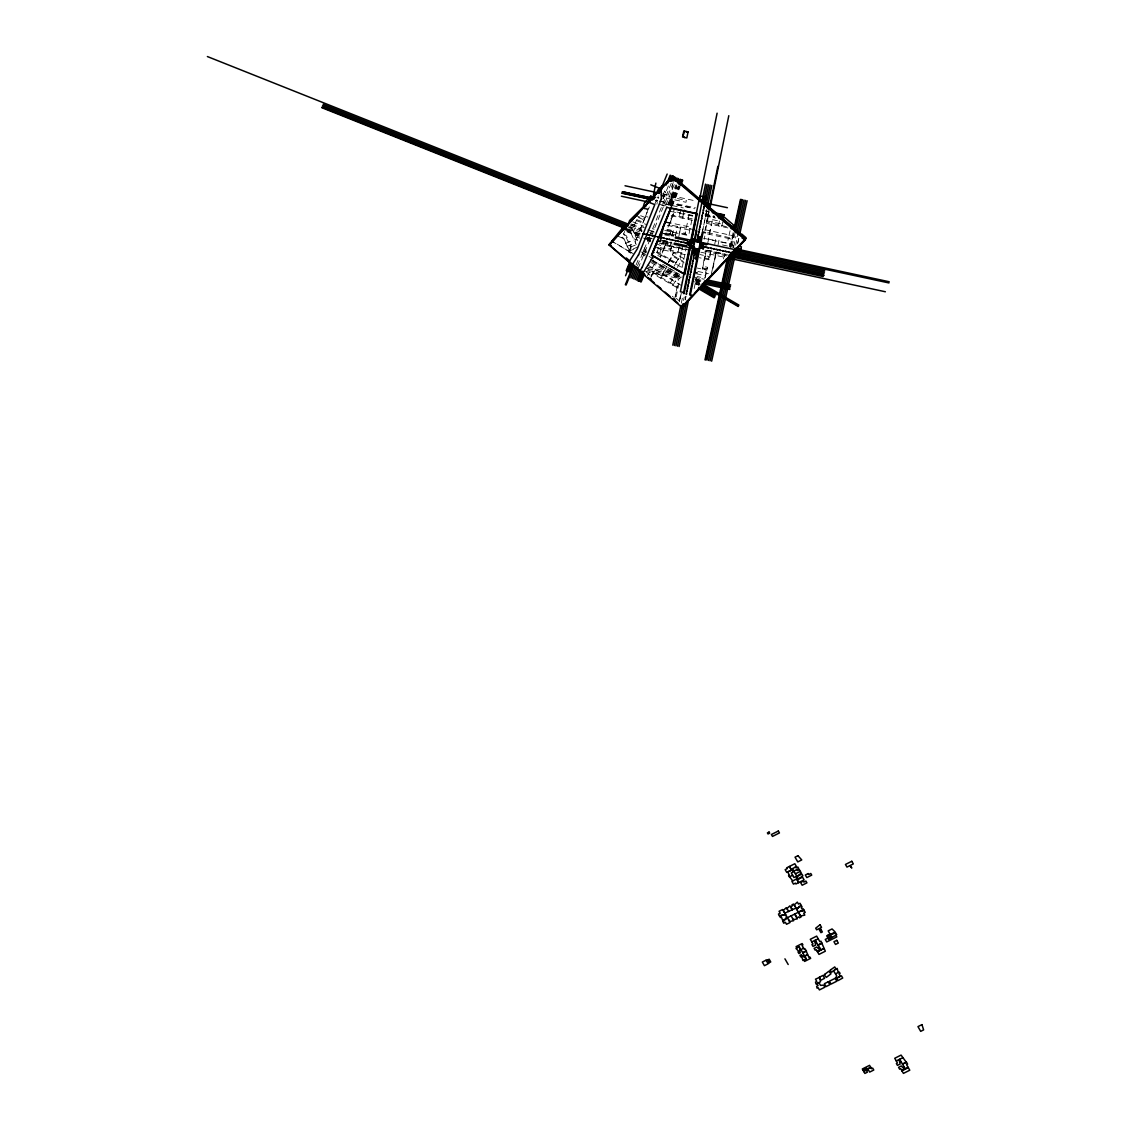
<?xml version="1.0" encoding="UTF-8"?>
<svg xmlns="http://www.w3.org/2000/svg" width="1131" height="1131" viewBox="0 0 1131 1131"><rect width="100%" height="100%" fill="white"/><g stroke="black" fill="none" stroke-linecap="round" stroke-linejoin="round"><path stroke-width="0.75" stroke-dasharray="5 3.75" d="M671.178 206.902L672.507 182.968M664.59 191.012L665.495 192.44L664.689 191.408M706.833 213.264L706.324 212.529L702.521 231.261M724.561 256.596L725.084 253.91M706.069 213.759L706.719 213.858M656.899 204.16L657.267 202.364M659.981 252.807L661.988 242.939M666.922 230.201L667.177 229.353L673.313 230.667L673.044 231.516L666.922 230.201L673.977 210.507L673.723 211.356M667.629 245.088L667.983 243.292M670.839 234.937L664.109 234.131M670.004 246.473L671.036 241.893L670.004 246.473L665.226 245.455L660.348 257.529M673.313 230.667L671.319 236.294L672.04 236.45L673.044 231.516M670.287 251.478L671.673 244.706M657.79 255.564L660.617 256.68L664.18 247.59L671.036 249.06L671.729 245.667M675.447 235.927L677.427 226.596L677.172 227.444M680.579 210.691L679.194 217.477L679.462 216.629M678.77 236.648L680.749 227.317L679.519 232.901L688.821 234.895L692.766 215.441L683.477 213.448M684.241 209.702L682.516 218.184L683.746 212.6M679.505 244.607L677.78 253.09L679.01 247.505L678.741 248.353L673.171 247.152L673.426 246.304M682.813 245.314L679.773 260.342L680.028 259.494M689.048 214.636L685.103 234.089L685.358 233.255L679.788 232.053M674.613 299.347L676.988 287.642M676.239 296.76L678.996 283.202L675.419 281.124M679.448 300.888L680.933 293.579M679.363 301.609L681.018 293.565M681.272 293.268L679.646 301.256L676.31 298.4M681.329 303.122L683.039 294.724M683.506 300.478L684.213 297.029M685.202 299.63L685.909 296.195M685.216 299.913L685.923 296.591M702.521 231.233L707.681 205.884M708.43 212.614L707.766 215.908L714.439 217.025M709.151 209.136L704.684 231.883L732.591 238.429L733.397 235.799L705.334 229.791M726.427 226.695L706.705 221.902L708.755 212.374L708.006 214.791M705.603 229.904L709.123 212.6M694.151 288.575L696.258 278.254M704.161 239.305L704.839 236.026M704.288 258.773L702.266 268.754L706.748 269.715M709.264 234.329L711.286 224.348M702.464 269.15L705.037 256.355L709.674 257.345L711.145 250.573M705.193 255.691L706.281 250.347M707.794 242.868L713.279 215.922M705.504 273.094L706.14 269.941L697.191 268.033M708.246 259.621L708.883 256.483L699.933 254.56M714.693 244.338L716.418 235.856M718.454 225.889L719.825 219.103M718.015 245.059L719.74 236.577M721.762 226.596L722.723 221.86M672.04 236.45L672.295 235.22M707.016 268.867L702.535 267.906L703.015 266.336L707.497 267.298L704.91 278.169L697.092 276.487M711.031 250.46L708.925 259.762L699.297 257.698M705.179 277.321L707.497 267.298M711.328 273.985L716.291 251.591L712.261 270.111M712.855 268.598L716.46 252.015M730.075 230.738L729.028 235.46L732.959 236.365M729.368 245.922L729.778 244.042L732.45 244.664M730.159 246.021L733.213 232.223M730.456 247.717L734.273 230.47M732.591 238.429L733.68 233.453M731.022 245.879L733.397 235.799M732.11 246.233L735.164 232.435M733.68 246.6L735.97 236.238M733.425 247.731L733.736 246.346M735.645 245.229L738.147 233.905M737.596 243.872L739.123 236.973M737.765 243.009L738.826 238.231M670.853 199.183L671.8 198.561M723.402 258.914L724.674 254.107M628.977 251.379L611.871 240.917M637.912 246.883L629.387 250.587L623.69 238.189L624.835 234.513L623.252 233.891M629.09 226.893L631.635 227.911L630.405 231.897L636.216 244.55M631.225 224.037L634.505 224.913M630.942 253.287L628.638 251.916L631.635 247.194L630.575 244.89M629.585 250.149L630.561 247.01L624.835 234.513M671.616 197.317L671.828 197.628M656.842 252.609L657.097 251.775L675.97 262.745L675.716 263.594L656.842 252.609L658.921 247.321L685.075 253.754M671.347 206.351L672.408 202.901L695.424 207.835M658.652 248.17L658.921 247.321M653.76 271.284L650.396 277.533L653.76 271.284L661.564 275.823L666.611 266.859L680.198 274.762M694.151 229.621L669.269 224.857L669.764 223.274L664.675 222.185M660.617 256.68L661.098 255.111L652.644 251.746M654.891 246.714L663.43 250.008L664.18 247.59M665.226 245.455L666.527 242.232M669.962 233.848L669.693 234.697L671.432 230.257L669.962 233.848L663.968 232.562M661.564 275.823L666.611 266.859M671.036 249.06L671.856 246.445L690.32 250.403M668.379 262.18L673.595 252.651L686.559 260.187M669.976 260.257L670.245 259.409M668.237 262.675L673.595 252.651M681.102 253.796L681.357 252.948M692.229 218.806L673.185 215.286L673.68 213.702L669.269 224.857M705.037 256.355L704.556 257.925L709.179 258.914L709.674 257.345M663.685 249.173L665.495 244.607M658.369 197.246L658.779 197.953L657.479 197.713L658.765 197.996M664.392 195.762L663.614 197.628M634.378 225.295L637.644 217.279M671.814 200.795L674.316 194.942M618.134 236.322L622.022 237.878L624.651 231.459M633.303 231.912L634.83 228.179L642.125 231.077M635.283 241.61L638.153 234.64L639.637 233.834M645.137 217.59L640.471 228.985L640.966 230.597M642.733 223.104L644.076 219.81M645.236 216.982L649.35 206.931M654.722 204.471L658.214 195.917M662.13 197.006L665.169 189.584M636.089 264.908L638.082 260.059M663.176 198.731L669.114 184.197M637.516 265.629L648.826 238.061M649.491 236.45L673.171 178.557M638.237 268.188L673.864 181.13M665.692 205.361L674.288 184.381M667.856 204.343L675.787 184.975M668.463 204.994L676.691 184.904M669.1 205.262L677.017 185.894M669.806 205.121L677.073 187.378M670.414 205.361L678.331 185.993M671.008 205.602L678.939 186.233M671.079 206.167L672.408 202.901M671.616 205.842L679.632 186.219M672.21 206.082L680.141 186.714M669.015 225.705L672.931 216.134M665.282 245.469L666.753 241.878M656.079 201.134L655.669 200.413L657.606 200.837L656.729 201.261M647.243 275.893L650.622 270.436M652.318 267.694L654.326 264.442M650.862 277.208L653.011 273.716L678.685 288.631M655.556 269.588L653.874 272.317L645.985 267.736M668.888 262.039L672.521 256.129L684.043 262.816M660.815 278.24L665.367 270.86M675.97 262.745L678.529 258.617L673.708 266.845M677.299 267.467L681.187 261.162M669.948 283.556L674.514 276.176M672.874 285.252L677.441 277.873M680.919 276.939L677.936 279.753L682.601 282.467M628.638 251.916L631.635 247.194M698.435 279.357L699.297 278.41M663.077 198.264L663.006 198.307A1.937 1.838 17.2 0 0 663.685 197.473L663.289 196.737M625.782 243.25L634.109 239.984M627.154 246.233L635.481 242.967M630.561 247.01L636.117 244.819M633.501 249.343L629.331 250.983L623.605 238.5L622.022 237.878M672.846 194.928L674.133 194.772M705.179 215.215L714.241 217.025M705.122 215.385L714.184 217.194M705.433 216.078L715.697 218.057M698.053 279.47L695.636 278.947L698.039 279.498M662.568 193.811L694.985 200.767M660.32 194.885L686.361 200.47L685.994 202.265L663.218 197.388M659.571 200.979L693.699 208.288M705.645 210.861L709.052 211.582M655.669 200.456L657.394 200.823M659.514 201.276L694.66 208.768M705.588 211.158L708.996 211.879M663.784 203.75L683.294 207.934M658.906 204.273L664.024 205.375M704.966 214.141L714.693 216.233M661.791 205.206L665.042 205.899M676.946 212.048L680.155 212.727M712.516 219.668L719.415 221.153M670.725 211.398L692.059 215.964M707.031 220.856L721.988 224.065M671.135 215.738L692.469 220.319M706.281 223.274L727.883 227.911M666.498 222.015L691.324 227.345M667.248 225.323L690.419 230.286M707.554 233.961L732.322 239.277L728.364 238.443L727.332 243.151L718.779 241.313M708.557 239.122L715.456 240.606M703.609 238.273L731.531 244.254M664.774 230.498L689.599 235.828M652.601 228.844L654.199 229.183M722.469 244.946L727.558 246.035M729.241 246.402L734.33 247.491M672.549 234.4L675.716 235.078M647.724 229.989L654.679 231.473M662.215 233.085L673.666 235.545M663.784 233.65L673.609 235.757M650.905 231.29L654.213 231.996M664.618 234.852L673.397 236.747M664.01 240.38L667.021 241.03M647.158 237.369L652.304 238.471M662.596 240.677L671.178 242.515M707.2 250.234L724.349 253.91M647.102 237.666L652.516 238.825L649.222 237.411M659.302 240.281L672.012 243.009M705.419 250.163L724.448 254.235M662.851 241.143L671.489 243.108M643.581 238.061L650.099 239.447M663.105 242.246L672.167 244.183M704.754 251.167L727.063 255.945M644.119 238.797L650.721 240.21M662.285 242.684L667.106 244.353L662.158 243.292M647.3 240.097L650.608 240.804M647.37 240.747L650.82 241.483M659.444 243.335L687.04 249.244M700.838 252.199L724.985 257.373M682.064 249.06L685.768 249.852L682.219 267.368L678.642 265.29M663.43 250.008L685.4 254.729M697.869 271.454L708.388 273.702M696.286 273.744L705.659 275.752M648.176 267.255L677.412 273.518M693.246 276.911L704.118 279.216M647.865 268.754L682.276 276.12M696.032 279.074L702.917 280.559M695.254 279.654L703.143 281.336M647.568 270.252L681.965 277.618M695.735 280.573L701.927 281.902M645.532 271.369L679.943 278.749M694.392 281.845L700.598 283.174M696.102 283.471L699.524 284.206M695.339 283.923L698.76 284.659M716.036 252.425L728.802 255.182M641.758 231.063L641.744 231.106A48.492 45.791 17.2 0 1 639.736 230.356M641.037 230.766L641.744 231.106M641.602 231.049L629.995 226.469M656.065 243.731L664.604 247.025M622.121 237.567L623.69 238.189M643.171 207.058L648.36 209.122L648.855 207.524L645.504 216.12L648.006 217.11M642.903 207.906L650.367 210.875M640.641 215.696L645.405 217.59M635.382 215.385L644.345 218.947M638.294 217.505L646.239 220.672M636.696 219.612L644.43 222.694M636.315 220.545L646.48 224.602M632.696 221.832L643.737 226.228M641.447 226.596L644.345 227.741M631.932 224.277L641.645 228.151M631.041 225.196L640.669 229.141M630.094 224.871L641.701 229.48M649.76 232.689L653.039 234.004M628.384 227.472L639.821 232.025M627.606 228.801L642.351 234.683M626.15 228.886L641.15 234.852M647.695 237.468L651.131 238.825M626.517 229.692L640.754 235.361M647.088 237.878L650.254 239.136M626.065 230.173L640.528 235.927M646.861 238.443L650.028 239.701M627.012 231.205L639.51 236.167M647.314 239.277L650.438 240.521M626.899 231.813L638.294 236.351M637.163 237.043L640.061 238.203M623.619 234.668L626.404 235.771L629.218 241.907M634.321 238.867L637.389 240.083M657.238 248L665.028 251.096M672.789 255.281L683.492 261.501M669.043 260.045L683.435 268.415M643.68 249.725L646.706 251.478M695.07 279.597L701.121 283.118M643.313 250.601L646.338 252.354M696.229 281.35L699.255 283.118M642.988 251.124L646.013 252.877M695.904 281.873L700.442 284.517M641.433 251.987L647.498 255.507M649.024 256.398L653.577 259.041M662.681 264.329L676.366 272.288M696.06 283.74L699.085 285.507M642.139 254.164L645.179 255.931M652.771 260.342L681.597 277.095M650.424 259.31L666.117 268.443M652.446 260.865L681.272 277.618M651.767 261.544L681.329 278.721M651.103 262.562L680.551 279.682M647.667 264.993L672.493 279.428M662.045 274.253L682.898 286.369M653.28 272.868L677.257 286.807L677.582 285.747L674.882 298.499L672.309 296.294M611.772 241.228L632.116 253.231M628.907 251.082L633.516 253.839M646.211 271.949L650.89 275.95M732.619 245.074L733.581 245.964M644.246 247.83L646.07 250.488M642.479 252.142L644.302 254.8M631.635 227.911L638.888 243.731M641.857 230.484A47.841 45.183 17.2 0 1 639.976 229.791M670.782 199.508L671.743 200.767L670.796 199.438"/><path stroke-width="1.5" d="M671.164 179.772C667.573 179.179 669.114 182.444 672.337 180.918L672.888 176.125L672.691 179.758M696.413 254.376L697.516 255.281M691.847 245.78L691.394 248L692.342 248.198M655.867 183.123L653.393 195.281L654.185 196.78M683.011 136.088L684.17 132.355C683.308 131.055 686.036 131.026 683.803 131.691M688.058 131.931L683.788 131.012L682.573 137.035L686.828 137.94L688.058 131.931L686.786 131.663M689.373 245.045L691.055 245.413M689.853 242.67C694.222 243.207 686.644 242.953 687.337 240.634L675.377 238.061L675.603 236.93L690.871 240.196L699.863 195.988L703.086 196.681L683.421 293.48L684.142 293.636L696.88 230.908L696.159 230.752M699.184 201.445L717.111 113.185M692.426 242.925L693.176 239.263L694.18 239.475M693.487 239.305L693.487 240.96L693.812 239.362M672.789 345.167L680.876 305.342M701.63 203.17L705.504 184.127M674.359 345.506L682.813 303.942M703.213 203.509L707.087 184.466M693.925 252.496L694.491 248.325L694.476 249.979M684.382 303.659L684.128 304.861L684.368 304.112M704.825 202.675L705.263 201.346M675.942 345.846L684.495 303.504M708.656 184.805L704.443 205.588L704.698 204.089M677.526 346.185L686.673 301.157M706.013 205.913L710.24 185.145M697.191 250.573L695.494 258.872L696.597 259.847M699.227 240.535L699.948 236.973M679.109 346.524L688.595 299.772M707.243 207.991L711.823 185.484M690.348 294.965L703.086 232.237M702.238 242.614L702.026 243.674M709.066 209.574L717.86 166.314M709.816 209.136L728.802 115.687M703.44 242.868L703.228 243.928M698.195 290.116L698.746 287.444M761.262 260.879L762.294 255.79M731.022 258.702L731.729 255.465A1.612 1.527 17.2 0 0 731.022 253.91M704.981 359.884L727.502 258.094M733.595 230.498L740.466 199.452M705.673 359.799L728.18 258.024M734.288 230.413L741.144 199.367M715.442 213.816L722.129 215.243L735.348 226.568L731.955 226.2M706.932 360.082L730.584 253.132M735.164 232.435L742.403 199.65M708.501 360.45L732.535 251.775M736.733 232.788L743.986 200.017M710.084 360.817L734.881 248.679M737.921 234.88L745.555 200.385M711.653 361.171L736.451 249.046M739.504 235.248L747.124 200.738M745.032 237.92L744.82 238.895L742.19 238.288M736.832 248.919L736.111 250.234A1.612 1.527 17.2 0 0 737.256 252.086L739.985 252.764L741.413 246.798L738.741 246.134M693.869 252.708L692.497 253.118M699.99 236.789L701.361 236.351M729.156 259.678L726.484 259.07M741.554 234.951L741.809 234.103L745.951 237.637L745.272 239.857L682.078 307.476L609.114 244.975L672.733 175.998L745.697 238.485M611.772 241.228L624.086 226.087L626.206 226.935L626.532 225.889M624.086 226.087L623.181 229.013L625.302 229.862M628.779 223.033L629.543 220.573L643.171 207.058L644.458 202.901L650.806 196.115L653.746 197.289M661.578 189.216L661.55 187.958L609.185 244.763L629.09 261.812L629.458 260.653M649.251 201.12L650.806 196.115M649.095 202.35L649.675 200.668L649.095 202.35L654.778 204.612L637.304 248.862L629.09 261.812M653.28 196.822L655.655 197.289M661.409 188.114L662.172 185.668L657.677 190.46L656.927 192.92L659.246 193.415L667.163 174.047M629.345 262.024L632.342 264.583L638.563 254.786M638.464 255.097L661.437 198.915M670.853 207.948L651.569 255.224L684.778 274.522L697.148 213.589L670.853 207.948L663.572 225.762L660.334 241.723L657.309 241.073L651.484 255.295L653.35 256.369L642.761 273.518L639.877 271.044L642.252 267.128M609.114 244.975L672.733 175.998L670.527 178.359M642.761 273.518L642.705 272.006M642.154 267.425L666.823 207.1M707.667 205.913L735.73 229.904M682.078 307.476L691.394 296.591M721.38 217.661L722.129 215.243M740.409 244.649L745.456 239.249L722.356 219.471L722.596 218.707L719.245 218.029M734.599 228.985L735.348 226.568M739.886 233.509L745.711 238.457L728.406 256.991M633.841 217.619L632.512 219.032M645.914 206.139L646.96 203.58M622.022 229.862L623.167 227.034M629.529 262.59L626.249 270.634L629.246 271.836L632.54 263.792M630.391 262.208L627.069 270.309L628.878 271.03L631.522 264.541M662.172 185.668L659.995 190.969L657.677 190.46M625.556 275.724L630.844 262.816M631.183 263.693L627.903 269.984M633.388 265.121L625.358 284.729L626.107 285.026L634.138 265.417M666.159 185.046L670.174 175.234L670.923 175.531L667.841 183.066M630.815 277.816L635.438 266.52M670.443 180.974L672.422 176.139M632.314 278.41L636.937 267.114M672.606 179.956L673.92 176.733M633.812 279.004L637.771 269.319M673.864 181.13L675.419 177.327M635.311 279.611L639.284 269.927M675.603 181.158L676.932 177.92M636.81 280.205L640.782 270.521M677.101 181.752L678.43 178.528M677.511 182.883L678.374 180.776L680.961 182.996M638.054 281.124L642.012 271.44M678.346 182.671L679.66 179.447M638.761 280.983L642.733 271.299M679.052 182.529L680.381 179.306M639.368 281.223L642.677 273.151M678.996 184.381L680.975 179.546M639.962 281.463L643.27 273.391M679.604 184.622L681.583 179.787M640.57 281.704L643.864 273.631M680.198 184.862L682.177 180.013M641.164 281.944L644.472 273.872M680.805 185.102L682.785 180.253M623.732 228.603L616.324 236.591M627.253 224.8L624.595 227.656A13.826 1.894 -49.4 0 0 624.27 228.024M627.323 224.716L649.788 200.54M614.981 238.033L609.425 243.971L611.291 245.526M661.338 188.651L668.986 180.465M668.845 180.932L672.38 177.143M694.434 293.339L726.569 258.957M682.445 306.275L684.312 304.267M682.29 306.784L691.508 296.972M691.691 296.789L694.462 293.806M696.894 291.218L711.427 275.653M713.845 273.066L728.392 257.515M729.594 256.214L740.027 245.059M785.508 914.399L779.457 915.827M786.625 918.075L801.61 910.639M819.268 977.495L815.479 979.177L816.794 981.454L815.508 982.104L816.017 983.998L820.47 981.779L820.074 978.979M791.912 869.796L786.738 872.383L785.168 869.654L787.134 868.679L786.653 867.83L794.824 863.731L796.323 866.346L791.191 869.626L789.367 866.459L791.248 869.456M791.969 869.909L787.671 872.058L789.41 875.097L788.547 875.535L792.718 880.837M793.835 871.082L798.755 868.622L797.807 866.982L796.04 867.873L795.489 866.912M789.282 876.836L792.633 875.295M795.39 873.782L800.366 871.421M786.922 908.928L786.215 907.712L783.316 910.384L786.823 916.732L785.974 917.156L786.78 918.344L783.995 919.729M795.164 906.638L793.524 904.051L791.954 904.828L792.506 905.775L790.626 906.723L792.364 909.734M784.25 912.364L782.567 909.536L779.061 911.289L780.178 913.212L778.453 914.074L780.447 917.552L781.422 917.057L783.698 923.207L785.423 922.345L786.526 924.281L790.032 922.528L788.505 919.616M784.773 913.127L796.083 908.023L794.273 904.885L797.341 902.128L798.458 904.079L799.999 903.301L802.119 906.991L801.144 907.472L802.148 909.211L803.109 908.73L805.23 912.406L803.689 913.184L804.805 915.12L800.649 915.983L798.359 912.194M779.513 915.926L785.536 914.512M801.257 905.493L799.179 906.412L796.761 909.564M799.447 906.892L798.429 907.698M797.115 908.462L798.458 907.529M783.854 919.588L784.476 920.577L782.694 921.454L786.625 918.287M802.049 911.176L803.971 910.215M804.028 910.314L799.08 911.713L797.737 911.261L795.913 908.108M799.108 913.509L800.988 917.043L799.419 917.821L798.882 916.873L797.002 917.821L794.796 913.975M792.52 918.669L793.679 920.705L789.692 921.468L787.402 917.693M766.38 960.629L769.179 959.215L770.748 961.944L767.935 963.358M811.818 941.939L814.645 940.525L816.144 943.141L815.14 940.271L818.236 938.871M803.547 948.047L800.352 950.097L799.249 946.689L795.984 948.471L798.938 951.539L798.019 952.005L798.896 953.546L800.366 952.797L799.461 951.213L800.536 950.676L799.207 946.859M827.991 938.066L825.262 939.437L826.704 941.939L836.799 936.892L835.851 935.252M828.26 938.546L831.073 937.147L829.504 934.418L826.704 935.818L828.769 939.437L836.714 934.687L835.781 933.047L830.31 934.559L835.159 931.986L832.048 928.947L828.189 930.87L831.794 937.147M802.727 952.74L806.389 950.917M818.038 945.078L822.039 943.07L818.109 945.177M802.798 952.853L806.445 951.015M807.435 954.818L804.707 956.176L800.819 949.418M807.492 954.917L803.83 956.162L804.325 957.038M817.402 951.652L820.102 950.294L816.836 947.015L814.136 948.358L815.211 950.224L816.271 949.687L818.985 954.394L825.333 951.213L820.936 941.162L819.862 941.699L816.653 936.115L810.305 939.296L813.019 944.003L811.945 944.541L813.019 946.393L815.705 945.049L814.589 940.695M823.75 948.471L820.837 949.927L815.31 940.328M817.473 951.751L820.286 950.351L819.282 947.481L820.781 950.097L823.82 948.57M835.682 973.706L839.301 972.095L840.079 973.423L839.075 973.932L840.347 976.166L836.587 978.202M836.714 978.273L841.45 975.813L842.722 978.032L838.043 980.591L836.049 977.269L836.742 975.869L833.519 970.893M862.953 1070.096L866.671 1068.244L867.774 1070.152L866.586 1070.746L867.406 1072.174L864.876 1073.432L862.317 1068.979L869.555 1065.345L871.492 1068.71L872.68 1068.116L873.768 1070.025L869.668 1072.089L867.802 1068.823L870.714 1067.367M870.658 1067.254L863.83 1071.622M896.261 1060.92L899.074 1059.521L900.573 1062.136L899.569 1059.266L902.665 1057.853M902.481 1064.059L906.468 1062.066M902.538 1064.172L906.525 1062.179M901.831 1070.633L904.546 1069.276L901.28 1065.996L898.58 1067.353L899.64 1069.205L900.714 1068.668L903.415 1073.39L909.776 1070.209L906.553 1064.61L907.628 1064.087L901.082 1055.096L894.734 1058.277L897.448 1062.999L896.388 1063.536L897.448 1065.388L900.149 1064.031L899.018 1059.676M908.193 1067.452L905.267 1068.922L899.753 1059.323M901.902 1070.746L904.715 1069.332L903.711 1066.462L905.21 1069.078L908.25 1067.565M729.481 259.338L730.711 258.985M707.624 243.759L706.38 244.89L701.729 243.928M673.51 179.758L677.101 179.744L676.875 180.493L722.384 219.386M673.892 179.928L677.059 179.914M675.773 180.508L676.875 180.493L672.662 176.888M719.259 217.986L722.483 218.608M719.203 218.198L722.539 218.877M720.334 219.061L722.356 219.471M706.366 195.875L706.097 197.246M705.815 198.604L705.532 199.975M625.033 185.767L659.161 193.076M701.814 202.223L727.403 207.708M653.916 192.737L656.97 193.387M623.054 191.874L622.29 191.704L654.651 198.674L653.068 198.307M624.637 192.213L626.221 192.553M627.79 192.892L629.373 193.231M630.957 193.571L632.54 193.91M634.109 194.249L635.693 194.574M637.276 194.928L638.859 195.253M640.429 195.606L642.012 195.932M643.596 196.271L645.179 196.61M646.748 196.95L648.332 197.289M649.915 197.628L651.498 197.967M622.036 192.934L652.757 199.523M712.473 212.317L724.405 214.876M621.979 193.231L652.686 199.819M712.403 212.614L724.349 215.173M621.371 196.229L650.382 202.449M718.029 216.94L723.741 218.17M666.725 207.397L670.74 208.26M724.307 222.199L727.459 222.878M730.838 227.642L734.782 228.49M731.206 228.618L734.528 229.324M705.49 232.76L702.365 232.081L689.627 294.809L692.752 295.488M736.027 247.859L741.102 248.947L740.72 250.856L701.036 242.345M699.41 240.818L700.457 241.03M737.016 249.131L889.22 281.76M691.734 240.14L693.883 240.606M734.514 249.499L740.72 250.828M692.893 240.634L693.897 240.846M700.216 242.175L699.509 242.02A2.955 2.799 17.2 0 0 699.99 243.024M733.765 249.682L888.98 282.948M691.225 241.469L693.671 241.992M733.256 251.139L824.739 270.747M731.955 252.411L824.442 272.246M731.517 253.881L824.131 273.744M692.144 245.54L687.492 244.579L686.277 245.71L674.345 243.151L674.104 244.296L689.373 247.562L680.395 291.741L683.633 292.434M690.433 246.6L692.639 247.067M693.642 247.293L694.363 247.449M729.495 255.012L823.835 275.229M729.438 255.309L823.778 275.54M698.025 249.315L698.732 249.47M693.416 248.438L694.448 248.65M728.774 256.313L823.114 276.544M697.474 250.389L698.506 250.615M728.435 258.122L885.375 291.756M695.155 272.458L697.332 272.924M706.663 279.795L730.753 284.955M704.641 280.926L730.442 286.454M703.595 282.255L730.145 287.953M702.309 283.542L729.834 289.451M642.917 207.906L644.882 208.684M650.82 184.82L661.72 189.174M207.383 56.55L628.454 224.207M323.141 104.292L628.355 225.818M322.561 105.706L626.744 226.822M321.982 107.106L626.645 228.42M321.755 107.671L626.404 228.985M702.634 283.994L738.911 305.087M702.266 284.871L738.557 305.964M701.955 285.394L738.232 306.487M700.612 286.383L715.782 295.205M699.806 287.684L714.976 296.506M699.481 288.207L714.651 297.029M699 288.985L714.17 297.806M682.799 135.904L684.722 137.558M672.309 177.369L745.272 239.857M626.334 257.981L628.921 260.201M650.339 278.537L651.357 279.428M674.147 298.937L675.122 299.786M633.742 265.191L640.019 270.578M642.889 273.122L644.953 274.89M648.035 277.533L654.227 282.835M657.309 285.479L659.84 287.642M660.066 287.839L660.985 288.631M665.042 292.095L669.962 296.322M672.917 298.853L677.851 303.066M686.164 131.521L686.673 132.256M797.044 869.612L797.595 870.559L799.363 869.682L801.313 873.061L796.945 876.483L801.921 874.122L802.854 875.762L798.486 879.183L792.35 868.495M791.672 869.386L793.17 872.001L791.29 872.948L793.92 877.529L795.814 876.582L797.016 878.688L791.912 881.388L793.467 884.117L795.446 883.127L795.927 883.975L804.099 879.876L802.6 877.26L797.016 879.494L798.769 882.548M796.606 879.041L798.656 882.604M828.104 935.125L829.673 937.839M838.212 972.434L837.18 968.39L835.017 969.734M792.265 909.791L789.876 905.874L786.978 908.546L788.703 911.572M794.697 914.032L797.341 918.867L793.354 919.644L791.05 915.856M804.961 956.868L806.106 958.848L802.883 960.473L801.766 956.458L800.847 956.925L799.956 955.398L801.441 954.663L802.346 956.246L803.42 955.709L804.282 957.194L805.003 956.699L806.276 958.904L803.872 960.106L804.608 961.407L810.673 958.367L809.923 957.08L809.004 957.547L805.286 949.008L804.367 949.475L801.978 945.318L802.911 944.866L802.162 943.565L796.097 946.605L796.846 947.891M784.928 958.819L788.194 964.503M767.779 959.922L769.349 962.651M661.197 189.103L661.352 199.212M693.416 243.292A2.955 2.799 17.2 0 1 692.808 243.236M692.328 245.583A2.955 2.799 17.2 0 1 692.907 245.766M693.883 246.445A2.955 2.799 17.2 0 1 694.476 247.321M697.968 249.159A2.955 2.785 17.2 0 1 698.845 248.594M701.545 243.886A2.955 2.799 17.2 0 1 700.951 243.702M642.945 233.622L644.359 234.089L642.945 233.622M645.829 234.244L647.243 234.697L645.829 234.244M648.727 234.866L650.141 235.319L648.727 234.866M651.612 235.474L653.025 235.941L651.612 235.474M654.496 236.096L655.909 236.563L654.496 236.096M657.394 236.718L658.808 237.185L657.394 236.718M660.278 237.34L661.692 237.793L660.278 237.34M663.162 237.962L664.576 238.415L663.162 237.962M666.06 238.57L667.474 239.037L666.06 238.57M668.944 239.192L670.358 239.659L668.944 239.192M671.828 239.814L673.242 240.281L671.828 239.814M674.726 240.436L676.14 240.889L674.726 240.436M677.61 241.059L679.024 241.511L677.61 241.059M680.494 241.666L681.908 242.133L680.494 241.666M683.393 242.288L688.892 243.632L689.415 241.129L688.694 243.434L683.393 242.288M689.316 245.342L690.942 246.007L689.316 245.342M689.557 244.155L691.182 244.819L689.557 244.155M689.67 243.561L691.295 244.225L689.67 243.561M689.797 242.967L691.423 243.632L689.797 242.967M690.037 241.78L691.663 242.444L690.037 241.78M696.781 213.816L684.538 274.027L651.965 255.097L671.051 208.302L696.781 213.816M692.554 250.29L695 251.04C690.716 263.82 699.396 248.537 692.554 250.29M692.865 247.972L692.865 249.64L692.865 247.972M693.854 248.184L693.854 249.852L693.854 248.184M695.579 239.744L695.565 241.412L695.579 239.744M696.201 239.885L696.201 241.539L696.201 239.885M695.113 248.452L695.113 250.121L695.113 248.452M696.823 240.012L696.823 241.681L696.823 240.012M686.46 293.028L686.347 294.428L686.63 293.056M687.026 290.285L686.899 291.685L687.026 290.285M687.577 287.557L687.464 288.956L687.577 287.557M688.129 284.814L688.016 286.214L688.129 284.814M688.694 282.071L688.567 283.485L688.694 282.071M689.246 279.343L689.132 280.742L689.246 279.343M689.797 276.6L689.684 278L689.797 276.6M690.362 273.872L690.235 275.271L690.518 273.9M690.914 271.129L690.801 272.529L690.914 271.129M691.465 268.386L691.352 269.8L691.465 268.386M692.031 265.658L691.903 267.057L692.031 265.658M692.582 262.915L692.469 264.315L692.582 262.915M693.133 260.187L693.02 261.586L693.133 260.187M693.699 257.444L693.572 258.843L693.699 257.444M698.421 234.159L697.36 239.404L700.004 239.984L697.573 239.221L698.421 234.159M698.986 231.417L698.859 232.816L698.986 231.417M699.538 228.688L699.425 230.088L699.538 228.688M700.089 225.946L699.976 227.345L700.089 225.946M700.655 223.203L700.527 224.617L700.655 223.203M701.206 220.474L701.093 221.874L701.206 220.474M701.757 217.732L701.644 219.131L701.757 217.732M702.323 215.003L702.195 216.403L702.323 215.003M702.874 212.26L702.761 213.66L702.874 212.26M703.425 209.518L703.312 210.931L703.595 209.56M703.991 206.789L703.864 208.189L703.991 206.789M695.735 248.594L695.735 250.248L695.735 248.594M697.459 240.154L697.445 241.808L697.459 240.154M696.371 248.721L696.357 250.389L696.371 248.721M698.081 240.281L698.081 241.949L698.081 240.281M696.993 248.862L696.993 250.517L696.993 248.862M698.704 240.422L698.704 242.076L698.704 240.422M699.071 249.301L699.071 250.969L699.071 249.301M700.796 240.861L700.782 242.529L700.796 240.861M700.909 247.816L702.521 248.481L700.909 247.816M701.022 247.222L702.648 247.901L701.022 247.222M701.149 246.643L702.761 247.307L701.149 246.643M701.262 246.049L702.888 246.714L701.262 246.049M701.39 245.455L703.001 246.12L701.39 245.455M701.503 244.862L703.129 245.526L701.503 244.862M701.63 244.268L703.256 244.932L701.63 244.268M703.666 246.643L703.143 249.145L703.864 246.841L709.179 247.972L703.666 246.643M710.65 248.127L712.063 248.594L710.65 248.127M713.534 248.749L714.948 249.216L713.534 248.749M716.432 249.371L717.846 249.838L716.432 249.371M719.316 249.993L720.73 250.46L719.316 249.993M722.2 250.615L723.614 251.068L722.2 250.615M725.098 251.223L726.512 251.69L725.098 251.223M727.982 251.845L729.396 252.312L727.982 251.845M730.866 252.467L732.28 252.934L730.866 252.467M733.765 253.09L735.178 253.556L733.765 253.09M736.649 253.712L738.062 254.164L736.649 253.712M739.533 254.334L740.946 254.786L739.533 254.334M742.431 254.942L743.845 255.408L742.431 254.942M745.315 255.564L746.729 256.03L745.315 255.564M748.199 256.186L749.613 256.652L748.199 256.186M825.135 974.088L824.202 974.809L826.365 977.382L830.988 973.819L828.811 971.26L825.135 974.088M830.861 969.677L829.914 970.412L831.61 972.236L835.894 968.942L834.749 966.934L830.861 969.677M820.286 976.774L819.183 977.325L820.795 980.238L824.584 978.329L822.93 975.445L820.286 976.774M769.066 832.063L767.398 832.897L768.034 833.985L769.688 833.151L769.066 832.063M778.34 831.031L771.384 834.508L772.487 836.417L779.443 832.939L778.34 831.031M797.949 855.715L795.036 857.171L797.765 861.921L801.752 859.913L797.949 855.715M808.184 873.57L805.329 874.998L806.813 877.585L811.733 875.125L810.786 873.485L808.736 874.517L808.184 873.57M803.307 881.134L800.578 882.505L802.148 885.234L806.926 882.844L805.908 881.063L803.858 882.095L803.307 881.134M851.799 861.271L845.451 864.452L846.978 867.095L849.791 865.682L851.784 868.043L850.286 865.427L853.325 863.914L851.799 861.271M820.06 924.762L815.691 928.183L816.639 929.823L821.544 927.363L820.06 924.762M820.795 929.23L819.381 929.922L820.95 932.651L822.364 931.944L820.795 929.23M766.083 960.177L762.336 962.057L764.415 965.676L768.161 963.782L766.083 960.177M836.742 940.328L833.957 941.713L835.526 944.456L838.311 943.056L836.742 940.328M818.971 982.698L816.992 983.687L818.095 985.596L816.624 986.317L817.133 988.225L818.137 987.716L819.41 989.922L824.838 987.207L823.651 985.129L820.512 985.384L818.971 982.698M828.217 981.807L824.414 983.701L826.082 986.585L829.843 984.705L828.217 981.807M835.187 978.315L829.419 981.199L831.073 984.083L836.813 981.213L835.187 978.315M921.949 1024.615L917.962 1026.609L920.691 1031.359L923.617 1029.889L921.949 1024.615"/></g></svg>
